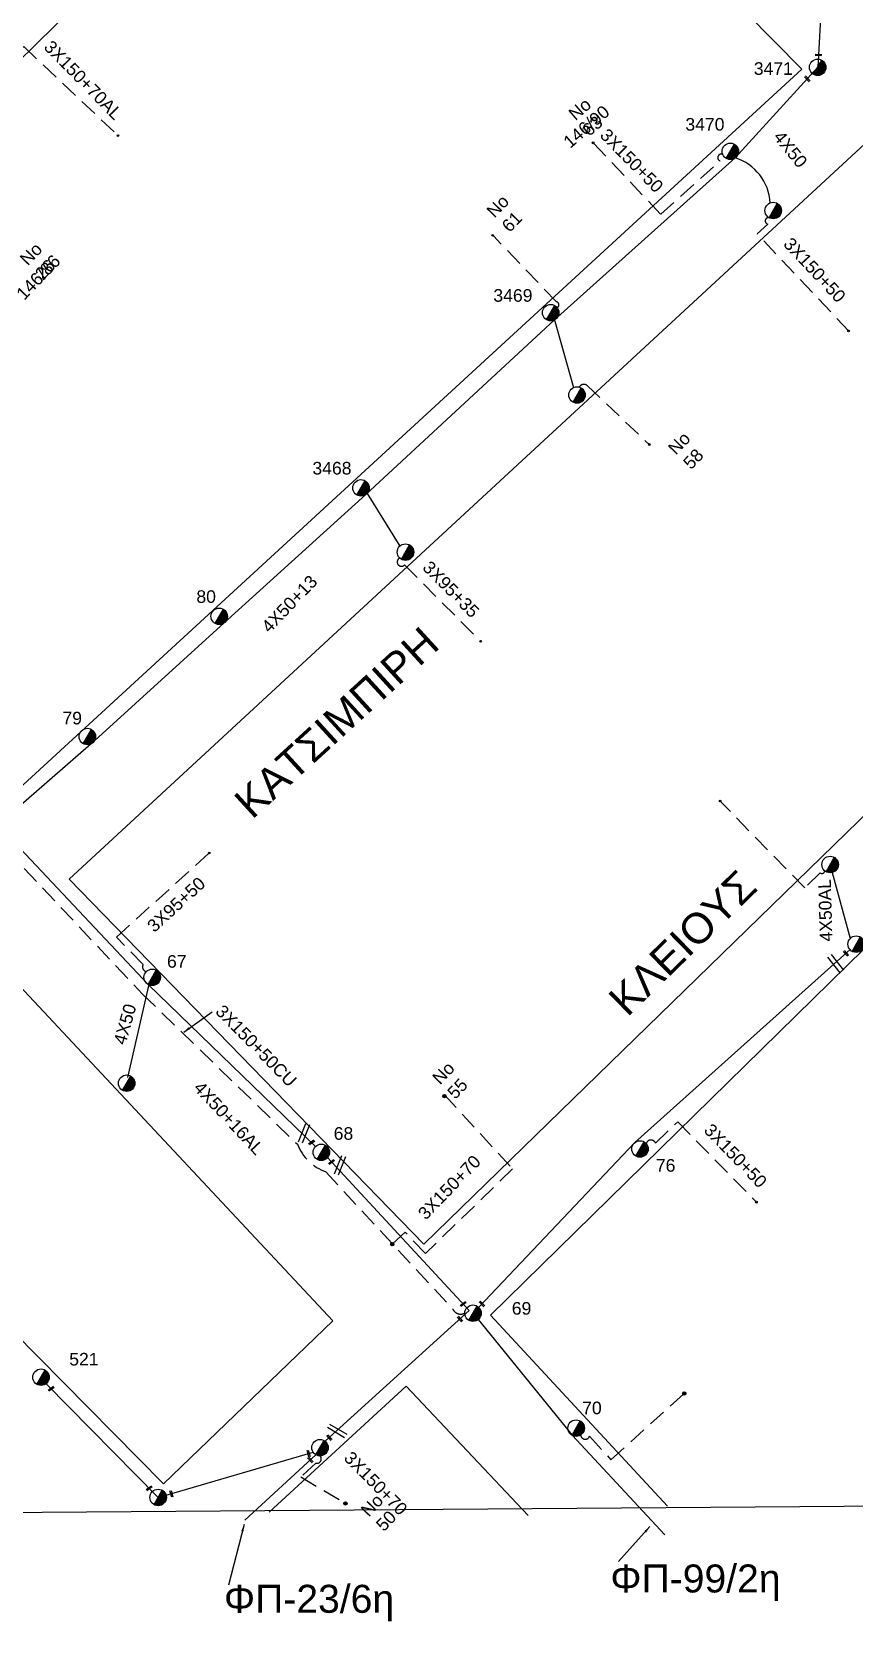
# Model space of a CAD drawing. Header units: millimetres. Extents: x 771 to 3391, y 686 to 1835.
# Drawn here: x 2457.7 to 2575.3, y 744.6 to 971.9 of the extents above; entities that cross this region are included whole.
import ezdxf

# ---------------------------------------------------------------- set-up
doc = ezdxf.new("R2010")
doc.units = ezdxf.units.MM
doc.linetypes.add('DASHED', pattern=[19.05, 12.7, -6.35])
for name, color, linetype in [('Άγνωστα', 7, 'Continuous'), ('Γυμνά εναέρια ΧΤ (3Φ)   4x50CU', 7, 'Continuous'), ('Γυμνά εναέρια ΧΤ και ΦΟΠ (3Φ)   4x50+16AL', 7, 'Continuous'), ('Επιγραφές - Σχήματα', 7, 'Continuous'), ('Καλωδια Χ.Τ 3x95+35', 7, 'DASHED'), ('Καλωδια ΧΤ  3X95+50', 7, 'Continuous'), ('Καλώδια ΧΤ   3x150+50CU', 7, 'DASHED'), ('Καλώδια ΧΤ   3x150+70AL', 7, 'DASHED'), ('Μηχανική τομή', 7, 'Continuous'), ('Στύλος ΦΜ', 7, 'Continuous'), ('Στύλος ΦΜ @ 1', 7, 'Continuous'), ('Συνδέσεις', 7, 'Continuous'), ('Συνεστραμμένα ΧΤ   3x70+54.6+25 AL', 7, 'SYN_LINE'), ('Τομή', 7, 'Continuous'), ('Υπόβαθρο ΔΕΗ', 7, 'Continuous'), ('Υπόγεια καλώδια Παροχών ΧΤ   4x50AL', 7, 'DASHED')]:
    doc.layers.add(name, color=color, linetype=linetype)
doc.styles.add('arial', font='arial.ttf')
doc.styles.get("Standard").update_dxf_attribs({"font": 'arial.ttf'})
doc.linetypes.add('SYN_LINE', pattern='A,0.5,-0.0001,["/\\/\\/\\/",Standard,S=0.1,R=0,X=0,Y=-0.05],-0.25', length=0.7501)
doc.dimstyles.new('ISO-25', dxfattribs={"dimtxt": 2.5, "dimasz": 2.5, "dimexe": 1.25, "dimexo": 0.625, "dimtad": 1, "dimtxsty": 'Standard', "dimcen": 2.5, "dimadec": 0, "dimazin": 0, "dimtfac": 1, "dimtmove": 0, "dimatfit": 3, "dimfxl": 1, "dimarcsym": 0})

# ---------------------------------------------------------------- blocks, each defined once
blk = doc.blocks.new('ΥΠΑΡΧΩΝ ΤΣΙΜΕΝΤΕΝΙΟΣ ΣΤΥΛΟΣ')
at = {"layer": 'Στύλος ΦΜ'}
blk.add_hatch(color=7, dxfattribs=at).paths.add_polyline_path([(-1.29, -2.28, 0.574793), (2.62, 0, 0.268822), (1.3, 2.27)])
at = {"layer": 'Στύλος ΦΜ', "color": 7}
blk.add_line((-1.29, -2.28), (1.3, 2.27), dxfattribs=at)
blk.add_circle((0, 0), 2.62, dxfattribs=at)
at = {"layer": 'Στύλος ΦΜ', "flags": 4}
for tag, p in [('ΑΡΙΘΜΟΣ', (-4.68, 8.05)), ('ΤΥΠΟΣ', (-4.91, 3.03))]:
    blk.add_attdef(tag, p, '', height=4, dxfattribs=at)
blk = doc.blocks.new('_ΣΥΝΔΕΣΗ')
at = {"layer": 'Συνδέσεις', "linetype": 'SYN_LINE', "ltscale": 40}
blk.add_hatch(color=256, dxfattribs=at).paths.add_polyline_path([(0.5, -0.01, 1), (-0.5, -0.01, 1)])
at = {"layer": 'Συνδέσεις'}
blk.add_circle((0, -0.01), 0.5, dxfattribs=at)
blk = doc.blocks.new('ΜΗΧΑΝΙΚΗ ΤΟΜΗ')
at = {"layer": 'Μηχανική τομή', "ltscale": 40}
for p, q in [((-1.89, 0.78), (1.89, 0.78)), ((1.89, 0), (-1.89, 0))]:
    blk.add_line(p, q, dxfattribs=at)
blk = doc.blocks.new('ΤΟΜΗ')
at = {"layer": 'Τομή', "ltscale": 40}
for p, q in [((-5.68, 0), (5.68, 0)), ((5.68, -2.33), (-5.68, -2.33))]:
    blk.add_line(p, q, dxfattribs=at)

msp = doc.modelspace()

# ---------------------------------------------------------------- linework, layer by layer
at = {"layer": 'Άγνωστα', "color": 133, "linetype": 'DASHED', "ltscale": 0.2}
for points in [[(2532.82919, 932.45548, 0.715870331), (2532.74483, 933.26968), (2532.74483, 933.26968), (2532.74483, 933.26968), (2523.71182, 942.70468)], [(2535.99531, 921.0881, -0.448939276), (2537.09861, 921.32595), (2546.00714, 912.86967)]]:
    msp.add_lwpolyline(points, format="xyb", dxfattribs=at)
at = {"layer": 'Άγνωστα', "color": 85, "linetype": 'DASHED', "ltscale": 0.2}
msp.add_lwpolyline([(2571.09834, 851.9231, -0.609076972), (2570.44319, 851.61992), (2568.23197, 849.46758), (2556.04566, 861.98722)], format="xyb", dxfattribs=at)
at = {"layer": 'Άγνωστα', "color": 1, "linetype": 'DASHED', "ltscale": 0.2}
msp.add_lwpolyline([(2536.18705, 771.25472, 0.797672559), (2537.47564, 771.08542), (2540.52833, 767.71901), (2550.98561, 777.20176)], format="xyb", dxfattribs=at)
at = {"layer": 'Γυμνά εναέρια ΧΤ (3Φ)   4x50CU', "color": 133, "linetype": 'Continuous'}
msp.add_lwpolyline([(2532.39446, 930.86102), (2535.15348, 921.01017)], dxfattribs=at)
at = {"layer": 'Γυμνά εναέρια ΧΤ (3Φ)   4x50CU', "color": 85, "linetype": 'Continuous', "ltscale": 0.2}
msp.add_lwpolyline([(2574.75904, 842.19019), (2571.90083, 852.70123)], dxfattribs=at)
at = {"layer": 'Γυμνά εναέρια ΧΤ (3Φ)   4x50CU', "color": 6, "linetype": 'Continuous'}
msp.add_lwpolyline([(2474.47137, 835.89211), (2471.38896, 822.36615)], dxfattribs=at)
at = {"layer": 'Γυμνά εναέρια ΧΤ (3Φ)   4x50CU', "color": 30, "linetype": 'Continuous', "ltscale": 0.2}
msp.add_lwpolyline([(2498.33231, 768.42907), (2488.17372, 759.08425)], dxfattribs=at)
at = {"layer": 'Γυμνά εναέρια ΧΤ (3Φ)   4x50CU', "color": 133, "linetype": 'Continuous', "ltscale": 0.2}
msp.add_arc((2556.09332, 946.98516), 7.21729, 3.4583548, 72.1775638, dxfattribs=at)
at = {"layer": 'Γυμνά εναέρια ΧΤ και ΦΟΠ (3Φ)   4x50+16AL', "color": 133, "linetype": 'Continuous', "ltscale": 0.2}
msp.add_lwpolyline([(2571.06841, 984.38401), (2570.0866, 966.80187), (2558.3023, 953.85609), (2532.44541, 930.67911), (2505.49105, 905.73047), (2485.22367, 887.36823), (2466.21486, 870.08366), (2453.12063, 858.7364)], dxfattribs=at)
at = {"layer": 'Γυμνά εναέρια ΧΤ και ΦΟΠ (3Φ)   4x50+16AL', "color": 6, "linetype": 'Continuous', "ltscale": 0.2}
msp.add_lwpolyline([(2453.73961, 857.55234), (2474.3471, 835.67413), (2498.2593, 812.499)], dxfattribs=at)
at = {"layer": 'Γυμνά εναέρια ΧΤ και ΦΟΠ (3Φ)   4x50+16AL', "color": 173, "linetype": 'Continuous', "ltscale": 0.2}
for points in [[(2521.6108, 789.51669), (2543.928, 813.07514), (2574.71179, 840.64777)], [(2500.00791, 810.92304), (2520.24883, 789.0535), (2499.18649, 769.92743)]]:
    msp.add_lwpolyline(points, dxfattribs=at)
at = {"layer": 'Γυμνά εναέρια ΧΤ και ΦΟΠ (3Φ)   4x50+16AL', "color": 1, "linetype": 'Continuous', "ltscale": 0.2}
msp.add_lwpolyline([(2521.5566, 787.77779), (2534.96063, 771.21545), (2548.24733, 756.96189)], dxfattribs=at)
at = {"layer": 'Καλωδια Χ.Τ 3x95+35', "color": 133, "linetype": 'DASHED', "ltscale": 0.2}
msp.add_lwpolyline([(2510.32814, 896.63643, 1.22870132), (2511.00811, 895.65428), (2511.00811, 895.65428), (2521.80424, 884.82545)], format="xyb", dxfattribs=at)
at = {"layer": 'Καλωδια ΧΤ  3X95+50', "color": 6, "linetype": 'DASHED', "ltscale": 0.2}
msp.add_lwpolyline([(2474.07253, 837.50798, -0.474765316), (2473.61826, 838.50913), (2469.79662, 842.44407), (2469.79662, 842.44407), (2469.79662, 842.44407), (2469.79662, 842.44407), (2483.08891, 854.47403)], format="xyb", dxfattribs=at)
at = {"layer": 'Καλώδια ΧΤ   3x150+50CU', "color": 133, "linetype": 'DASHED', "ltscale": 0.2}
for points in [[(2538.02528, 955.95149), (2547.63152, 945.79692), (2547.63152, 945.79692), (2556.13072, 953.41523, -1.066732061), (2556.51029, 954.33442)], [(2574.5542, 929.05565), (2561.45127, 942.97411), (2561.45127, 942.97411), (2562.97495, 944.38211, -1.027876638), (2563.14006, 945.29712)]]:
    msp.add_lwpolyline(points, format="xyb", dxfattribs=at)
at = {"layer": 'Καλώδια ΧΤ   3x150+50CU', "color": 173, "linetype": 'DASHED', "ltscale": 0.2}
for points in [[(2397.08748, 805.59212, 0.593293818), (2401.96211, 809.55074), (2451.7381, 855.43172, -0.293736201), (2454.0251, 855.01782), (2473.55463, 834.28403), (2495.68162, 812.82371, 0.213008599), (2499.74773, 808.88011), (2517.94556, 789.21805, 0.430554621), (2519.61237, 788.68484)], [(2545.56384, 812.92324, -0.727002695), (2546.90452, 812.95931), (2550.06549, 816.05263), (2550.06549, 816.05263), (2550.06549, 816.05263), (2561.32251, 804.54938)]]:
    msp.add_lwpolyline(points, format="xyb", dxfattribs=at)
at = {"layer": 'Καλώδια ΧΤ   3x150+70AL', "color": 30, "linetype": 'DASHED', "ltscale": 0.2}
for points in [[(2449.68548, 963.9305, -0.94311259), (2450.70712, 964.02481), (2456.55349, 969.76714), (2456.55349, 969.76714), (2470.03505, 957.04386)], [(2498.90885, 768.27578, -0.767292051), (2498.34474, 767.23424), (2496.19651, 765.25809), (2502.54731, 761.48306)]]:
    msp.add_lwpolyline(points, format="xyb", dxfattribs=at)
at = {"layer": 'Καλώδια ΧΤ   3x150+70AL', "color": 173, "linetype": 'DASHED', "ltscale": 0.2}
msp.add_lwpolyline([(2516.65403, 819.95372), (2526.44744, 809.31315), (2526.44744, 809.31315), (2526.44744, 809.31315), (2526.44744, 809.31315), (2514.01964, 797.21624), (2511.0782, 800.24489), (2509.28012, 798.58072)], dxfattribs=at)
at = {"layer": 'Συνεστραμμένα ΧΤ   3x70+54.6+25 AL', "color": 133, "linetype": 'SYN_LINE', "ltscale": 8}
msp.add_lwpolyline([(2505.65973, 905.8866), (2510.31832, 898.3288)], dxfattribs=at)
at = {"layer": 'Συνεστραμμένα ΧΤ   3x70+54.6+25 AL', "color": 30, "linetype": 'SYN_LINE', "ltscale": 20}
msp.add_lwpolyline([(2459.74148, 778.57826), (2475.77387, 762.32824), (2497.92768, 768.80886)], dxfattribs=at)
at = {"layer": 'Υπόβαθρο ΔΕΗ'}
for points in [[(887.18759, 748.25165), (2875.29445, 763.38266), (2895.53155, 1762.67838)], [(2401.81687, 914.64734), (2512.09975, 1022.96756), (2567.82433, 966.55267), (2452.90556, 860.96698), (2401.81687, 914.64734)], [(2463.0604, 850.74062), (2577.4607, 956.4556), (2625.66614, 907.43632), (2513.77408, 798.52332), (2463.0604, 850.74062)], [(2548.58873, 761.06413), (2523.28294, 788.40888), (2634.94394, 897.81726), (2667.61397, 864.02615), (2674.75451, 838.4876), (2597.44255, 761.90857)], [(2476.51846, 764.29156), (2500.75717, 787.59613), (2451.09439, 840.64067), (2400.30299, 792.62409), (2419.77078, 772.84834), (2444.25129, 796.90561), (2476.51846, 764.29156)], [(2491.64461, 760.21585), (2511.23115, 778.23339), (2528.70461, 759.72499)]]:
    msp.add_lwpolyline(points, dxfattribs=at)

# ---------------------------------------------------------------- block references
at = {"layer": 'Μηχανική τομή'}
for p, xscale, yscale, zscale, rotation in [((2570.17994, 968.47336), 0.2500000000002005, 0.2500000000002005, 0.2500000000002005, 355.741063011583), ((2568.53309, 965.09524), 0.2500000000001928, 0.2500000000001928, 0.2500000000001928, 312.6268794242704), ((2574.0381, 840.04439), 0.2500000000001928, 0.2500000000001928, 0.2500000000001928, 312.6268794242704), ((2497.77833, 812.99886), 0.2499999999999681, 0.2499999999999681, 0.2499999999999681, 36.11407878704492), ((2500.61422, 810.21376), 0.2499999999999681, 0.2499999999999681, 0.2499999999999681, 36.11407878704492), ((2519.45204, 789.9144), 0.2499999999999681, 0.2499999999999681, 0.2499999999999681, 36.11407878704492), ((2522.00395, 789.93136), 0.2500000000001928, 0.2500000000001928, 0.2500000000001928, 312.6268794242704), ((2518.83322, 787.76803), 0.2500000000001928, 0.2500000000001928, 0.2500000000001928, 312.6268794242704), ((2460.52297, 777.78617), 0.2499999999999681, 0.2499999999999681, 0.2499999999999681, 36.11407878704492), ((2500.2174, 770.82173), 0.2500000000001928, 0.2500000000001928, 0.2500000000001928, 312.6268794242704), ((2497.19871, 768.59562), 0.2500000000001928, 0.2500000000001928, 0.2500000000001928, 287.1424540606474), ((2497.47245, 767.63802), 0.2500000000001928, 0.2500000000001928, 0.2500000000001928, 312.6268794242704), ((2474.53882, 763.57183), 0.2499999999999681, 0.2499999999999681, 0.2499999999999681, 36.11407878704492), ((2477.56903, 762.81374), 0.2500000000001928, 0.2500000000001928, 0.2500000000001928, 287.1424540606474)]:
    msp.add_blockref('ΜΗΧΑΝΙΚΗ ΤΟΜΗ', p, dxfattribs=dict(at, xscale=xscale, yscale=yscale, zscale=zscale, rotation=rotation))
at = {"layer": 'Στύλος ΦΜ @ 1', "ltscale": 40}
ref = msp.add_blockref('ΥΠΑΡΧΩΝ ΤΣΙΜΕΝΤΕΝΙΟΣ ΣΤΥΛΟΣ', (2570.08434, 966.80316), dxfattribs=dict(at, xscale=0.4499999999998181, yscale=0.4499999999998181, zscale=0.4499999999998181))
ref.add_attrib('ΤΥΠΟΣ', '3471', (2560.9483, 965.72143), dxfattribs={"layer": 'Στύλος ΦΜ', "height": 1.8, "flags": 4})
ref = msp.add_blockref('ΥΠΑΡΧΩΝ ΤΣΙΜΕΝΤΕΝΙΟΣ ΣΤΥΛΟΣ', (2557.59353, 954.79672), dxfattribs=dict(at, xscale=0.4499999999998181, yscale=0.4499999999998181, zscale=0.4499999999998181))
ref.add_attrib('ΤΥΠΟΣ', '3470', (2551.16328, 957.75294), dxfattribs={"layer": 'Στύλος ΦΜ', "height": 1.8, "flags": 4})
at = {"layer": 'Στύλος ΦΜ @ 1', "ltscale": 40, "xscale": 0.4499999999998181, "yscale": 0.4499999999998181, "zscale": 0.4499999999998181}
for p in [(2563.72109, 946.32159), (2535.67572, 919.95452), (2511.14242, 897.48737), (2571.85739, 852.82365), (2471.27879, 821.55149), (2498.91334, 769.45354), (2475.7716, 762.32953)]:
    msp.add_blockref('ΥΠΑΡΧΩΝ ΤΣΙΜΕΝΤΕΝΙΟΣ ΣΤΥΛΟΣ', p, dxfattribs=at)
at = {"layer": 'Στύλος ΦΜ @ 1', "ltscale": 40}
ref = msp.add_blockref('ΥΠΑΡΧΩΝ ΤΣΙΜΕΝΤΕΝΙΟΣ ΣΤΥΛΟΣ', (2531.9049, 931.72553), dxfattribs=dict(at, xscale=0.4499999999998181, yscale=0.4499999999998181, zscale=0.4499999999998181))
ref.add_attrib('ΤΥΠΟΣ', '3469', (2523.706, 933.28471), dxfattribs={"layer": 'Στύλος ΦΜ', "height": 1.8, "flags": 4})
ref = msp.add_blockref('ΥΠΑΡΧΩΝ ΤΣΙΜΕΝΤΕΝΙΟΣ ΣΤΥΛΟΣ', (2504.77918, 906.66876), dxfattribs=dict(at, xscale=0.4499999999998181, yscale=0.4499999999998181, zscale=0.4499999999998181))
ref.add_attrib('ΤΥΠΟΣ', '3468', (2497.83058, 908.58614), dxfattribs={"layer": 'Στύλος ΦΜ', "height": 1.8, "flags": 4})
ref = msp.add_blockref('ΥΠΑΡΧΩΝ ΤΣΙΜΕΝΤΕΝΙΟΣ ΣΤΥΛΟΣ', (2484.51109, 888.30598), dxfattribs=dict(at, xscale=0.4499999999998181, yscale=0.4499999999998181, zscale=0.4499999999998181))
ref.add_attrib('ΤΥΠΟΣ', '80', (2481.24109, 890.22714), dxfattribs={"layer": 'Στύλος ΦΜ', "height": 1.8, "flags": 4})
ref = msp.add_blockref('ΥΠΑΡΧΩΝ ΤΣΙΜΕΝΤΕΝΙΟΣ ΣΤΥΛΟΣ', (2465.65705, 871.12096), dxfattribs=dict(at, xscale=0.4499999999998181, yscale=0.4499999999998181, zscale=0.4499999999998181))
ref.add_attrib('ΤΥΠΟΣ', '79', (2462.08755, 872.85745), dxfattribs={"layer": 'Στύλος ΦΜ', "height": 1.8, "flags": 4})
ref = msp.add_blockref('ΥΠΑΡΧΩΝ ΤΣΙΜΕΝΤΕΝΙΟΣ ΣΤΥΛΟΣ', (2575.58909, 841.43356), dxfattribs=dict(at, xscale=0.4499999999998181, yscale=0.4499999999998181, zscale=0.4499999999998181))
ref.add_attrib('ΤΥΠΟΣ', '77', (2578.72322, 838.73436), dxfattribs={"layer": 'Στύλος ΦΜ', "height": 1.8, "flags": 4})
ref = msp.add_blockref('ΥΠΑΡΧΩΝ ΤΣΙΜΕΝΤΕΝΙΟΣ ΣΤΥΛΟΣ', (2474.92813, 836.6986), dxfattribs=dict(at, xscale=0.4499999999998181, yscale=0.4499999999998181, zscale=0.4499999999998181))
ref.add_attrib('ΤΥΠΟΣ', '67', (2477.04063, 838.07022), dxfattribs={"layer": 'Στύλος ΦΜ', "height": 1.8, "flags": 4})
ref = msp.add_blockref('ΥΠΑΡΧΩΝ ΤΣΙΜΕΝΤΕΝΙΟΣ ΣΤΥΛΟΣ', (2499.10504, 811.67933), dxfattribs=dict(at, xscale=0.4499999999998181, yscale=0.4499999999998181, zscale=0.4499999999998181))
ref.add_attrib('ΤΥΠΟΣ', '68', (2500.87528, 813.46943), dxfattribs={"layer": 'Στύλος ΦΜ', "height": 1.8, "flags": 4})
ref = msp.add_blockref('ΥΠΑΡΧΩΝ ΤΣΙΜΕΝΤΕΝΙΟΣ ΣΤΥΛΟΣ', (2544.66788, 812.15878), dxfattribs=dict(at, xscale=0.4499999999998181, yscale=0.4499999999998181, zscale=0.4499999999998181))
ref.add_attrib('ΤΥΠΟΣ', '76', (2546.94129, 808.90118), dxfattribs={"layer": 'Στύλος ΦΜ', "height": 1.8, "flags": 4})
ref = msp.add_blockref('ΥΠΑΡΧΩΝ ΤΣΙΜΕΝΤΕΝΙΟΣ ΣΤΥΛΟΣ', (2520.79007, 788.67198), dxfattribs=dict(at, xscale=0.4499999999998181, yscale=0.4499999999998181, zscale=0.4499999999998181))
ref.add_attrib('ΤΥΠΟΣ', '69', (2526.33967, 788.46577), dxfattribs={"layer": 'Στύλος ΦΜ', "height": 1.8, "flags": 4})
ref = msp.add_blockref('ΥΠΑΡΧΩΝ ΤΣΙΜΕΝΤΕΝΙΟΣ ΣΤΥΛΟΣ', (2459.03022, 779.51701), dxfattribs=dict(at, xscale=0.4499999999998181, yscale=0.4499999999998181, zscale=0.4499999999998181))
ref.add_attrib('ΤΥΠΟΣ', '521', (2463.05788, 781.19677), dxfattribs={"layer": 'Στύλος ΦΜ', "height": 1.8, "flags": 4})
ref = msp.add_blockref('ΥΠΑΡΧΩΝ ΤΣΙΜΕΝΤΕΝΙΟΣ ΣΤΥΛΟΣ', (2535.54166, 772.23992), dxfattribs=dict(at, xscale=0.4499999999998181, yscale=0.4499999999998181, zscale=0.4499999999998181))
ref.add_attrib('ΤΥΠΟΣ', '70', (2536.40465, 774.22991), dxfattribs={"layer": 'Στύλος ΦΜ', "height": 1.8, "flags": 4})
at = {"layer": 'Συνδέσεις'}
for p, xscale, yscale, zscale in [((2470.03505, 957.04386), 0.25, 0.25, 0.25), ((2537.9719, 956.00791), 0.25, 0.25, 0.25), ((2523.60822, 942.77632), 0.25, 0.25, 0.25), ((2574.50082, 929.11207), 0.25, 0.25, 0.25), ((2546.00714, 912.86967), 0.25, 0.25, 0.25), ((2521.89386, 884.74039), 0.25, 0.25, 0.25), ((2556.13202, 861.89897), 0.25, 0.25, 0.25), ((2483.08891, 854.47403), 0.25, 0.25, 0.25), ((2516.70295, 819.72513), 0.4777242751394019, 0.4777242751394019, 0.4777242751394019), ((2561.32251, 804.54938), 0.25, 0.25, 0.25), ((2509.24171, 798.54517), 0.4777242751394019, 0.4777242751394019, 0.4777242751394019), ((2550.99942, 777.19747), 0.4777242751394019, 0.4777242751394019, 0.4777242751394019), ((2502.56113, 761.47877), 0.4777242751394019, 0.4777242751394019, 0.4777242751394019)]:
    msp.add_blockref('_ΣΥΝΔΕΣΗ', p, dxfattribs=dict(at, xscale=xscale, yscale=yscale, zscale=zscale))
at = {"layer": 'Τομή'}
for p, xscale, yscale, zscale, rotation in [((2572.88088, 838.82997), 0.2499999999999669, 0.2499999999999669, 0.2499999999999669, 308.1680509152084), ((2496.89163, 814.27945), 0.2499999999998873, 0.2499999999998873, 0.2499999999998873, 248.1909067709115), ((2502.05692, 809.70669), 0.2499999999998873, 0.2499999999998873, 0.2499999999998873, 248.1909067709115), ((2501.50869, 772.09151), 0.25, 0.25, 0.25, 329.6396247556023)]:
    msp.add_blockref('ΤΟΜΗ', p, dxfattribs=dict(at, xscale=xscale, yscale=yscale, zscale=zscale, rotation=rotation))

# ---------------------------------------------------------------- texts
at = {"ltscale": 40, "char_height": 4, "width": 50.2149778, "attachment_point": 1, "style": 'arial'}
for s, insert, rotation in [('{\\H1.083x;KATΣIMΠIPH}', (2486.28146, 862.35525), 42.4591004), ('{\\H1.083x;KΛEIOYΣ}', (2539.83243, 834.01268), 44.3260889)]:
    msp.add_mtext(s, dxfattribs=dict(at, insert=insert, rotation=rotation))
at = {"layer": 'Άγνωστα', "color": 7, "char_height": 1.8, "attachment_point": 1}
for s, gutter_width, insert, rotation in [('146/90', 1.82345, (2533.51206, 956.48588), 40.8849028), ('3X150+50', 12.5, (2540.10884, 958.22691), 314.3568019), ('4X50', 12.5, (2565.03831, 957.93947), 309.1679237), ('3X150+50', 12.5, (2566.37673, 942.65873), 313.0028855), ('146/86', 2.13537, (2455.31926, 934.64598), 46.0651584), ('3X95+35', 12.5, (2514.72742, 896.41237), 314.7377243), ('4X50+13', 12.5, (2490.38308, 887.04861), 46.2596131), ('3X95+50', 12.5, (2474.01077, 844.33774), 42.5454351), ('4X50', 12.5, (2469.36116, 827.41327), 74.240953), ('3X150+50CU', 12.5, (2485.12558, 832.9481), 314.5166061), ('3X150+50', 12.5, (2554.97552, 815.96255), 314.0418345), ('3X150+70', 12.5, (2512.75422, 803.14431), 46.0651584), ('3X150+70', 12.5, (2503.49103, 769.10167), 314.5166061)]:
    msp.add_mtext_dynamic_manual_height_columns(s, width=1.8, gutter_width=gutter_width, heights=[0.04535], dxfattribs=dict(at, insert=insert, rotation=rotation))
at = {"layer": 'Άγνωστα', "color": 7}
note = msp.add_mtext_dynamic_manual_height_columns('No ', width=1.8, gutter_width=1.82345, heights=[0.04535, 0], dxfattribs=dict(at, insert=(2531.52056, 958.0861), char_height=1.8, attachment_point=1, rotation=40.8849028))
for column, words in zip(note.columns.linked_columns, ['63']):
    column.text = words
note = msp.add_mtext_dynamic_manual_height_columns('No ', width=1.8, gutter_width=1.61942, heights=[0.04535, 0], dxfattribs=dict(at, insert=(2520.20289, 943.953), char_height=1.8, attachment_point=1, rotation=46.0651584))
for column, words in zip(note.columns.linked_columns, ['61']):
    column.text = words
note = msp.add_mtext_dynamic_manual_height_columns('No ', width=1.8, gutter_width=2.13537, heights=[0.04535, 0], dxfattribs=dict(at, insert=(2453.10054, 936.75273), char_height=1.8, attachment_point=1, rotation=46.0651584))
for column, words in zip(note.columns.linked_columns, ['26']):
    column.text = words
note = msp.add_mtext_dynamic_manual_height_columns('No ', width=1.8, gutter_width=1.82261, heights=[0.04535, 0], dxfattribs=dict(at, insert=(2545.99569, 909.90959), char_height=1.8, attachment_point=1, rotation=46.0651584))
for column, words in zip(note.columns.linked_columns, ['58']):
    column.text = words
note = msp.add_mtext_dynamic_manual_height_columns('No ', width=1.8, gutter_width=1.654, heights=[0.04535, 0], dxfattribs=dict(at, insert=(2512.39589, 819.99637), char_height=1.8, attachment_point=1, rotation=46.0651584))
for column, words in zip(note.columns.linked_columns, ['55']):
    column.text = words
note = msp.add_mtext_dynamic_manual_height_columns('No ', width=1.8, gutter_width=1.654, heights=[0.04535, 0], dxfattribs=dict(at, insert=(2502.19207, 758.19582), char_height=1.8, attachment_point=1, rotation=46.0651584))
for column, words in zip(note.columns.linked_columns, ['50']):
    column.text = words
at = {"layer": 'Γυμνά εναέρια ΧΤ και ΦΟΠ (3Φ)   4x50+16AL', "color": 7, "insert": (2482.04197, 822.01441), "char_height": 1.8, "attachment_point": 1, "rotation": 313.0813591}
msp.add_mtext_dynamic_manual_height_columns('4X50+16AL', width=1.8, gutter_width=12.5, heights=[0.04535], dxfattribs=at)
at = {"layer": 'Επιγραφές - Σχήματα', "ltscale": 0.2, "char_height": 4, "width": 19.6718533, "attachment_point": 1}
for s, insert in [('ΦΠ-99/2η', (2540.43417, 752.74449)), ('ΦΠ-23/6η', (2485.18228, 749.838))]:
    msp.add_mtext(s, dxfattribs=dict(at, insert=insert))
at = {"layer": 'Καλώδια ΧΤ   3x150+70AL', "color": 7, "insert": (2460.59693, 970.83098), "char_height": 1.8, "attachment_point": 1, "rotation": 314.3568019}
msp.add_mtext_dynamic_manual_height_columns('3X150+70AL', width=1.8, gutter_width=12.5, heights=[0.04535], dxfattribs=at)
at = {"layer": 'Υπόγεια καλώδια Παροχών ΧΤ   4x50AL', "color": 7, "insert": (2570.39461, 841.77163), "char_height": 1.8, "attachment_point": 1, "rotation": 91.5238063}
msp.add_mtext_dynamic_manual_height_columns('4X50AL', width=1.8, gutter_width=12.5, heights=[0.04535], dxfattribs=at)

# ---------------------------------------------------------------- leaders
at = {"layer": 'Επιγραφές - Σχήματα', "ltscale": 40}
for points in [[(2479.42699, 828.84261), (2483.50269, 831.7575)], [(2488.05906, 758.45491), (2485.85066, 749.80439)], [(2546.10121, 758.1635), (2541.59987, 753.16962)]]:
    msp.add_leader(points, dimstyle='ISO-25', override={"dimasz": 1, "dimtad": 0}, dxfattribs=at)

doc.saveas('drawing.dxf')
